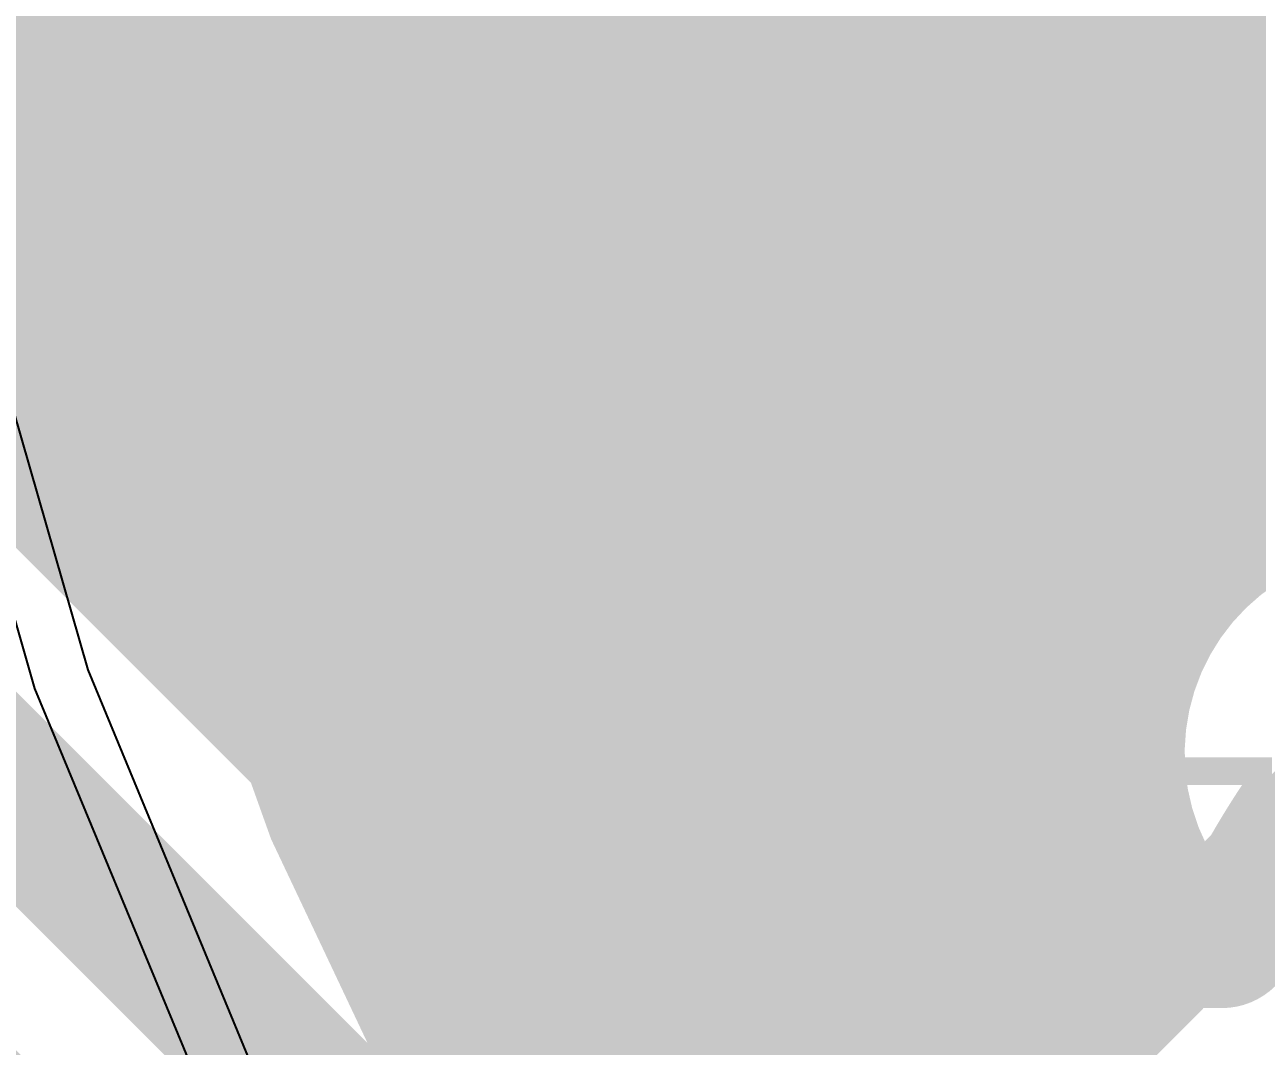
# Model space of a CAD drawing. Header units: inches. Extents: x 0 to 215, y 0 to 215.
# Drawn here: x 0.1502 to 0.2459, y 0.4753 to 0.5546 of the extents above; entities that cross this region are included whole.
import ezdxf

# ---------------------------------------------------------------- set-up
doc = ezdxf.new("R2010")
doc.units = ezdxf.units.IN
doc.header["$MEASUREMENT"] = 0
for name, color, linetype in [('BottomLayer', 5, 'Continuous'), ('BottomOverlay', 54, 'Continuous'), ('BottomSolder', 6, 'Continuous'), ('Mechanical15', 56, 'Continuous'), ('TopLayer', 1, 'Continuous'), ('TopOverlay', 2, 'Continuous'), ('TopPaste', 8, 'Continuous'), ('TopSolder', 216, 'Continuous')]:
    doc.layers.add(name, color=color, linetype=linetype)
doc.styles.add('Arial', font='', dxfattribs={"height": 0.2})
doc.styles.get('Arial').set_extended_font_data('Arial')

# ---------------------------------------------------------------- blocks, each defined once
blk = doc.blocks.new('BF82192__10')
at = {"layer": 'BottomOverlay'}
blk.add_lwpolyline([(0.295654, -0.086362, 0.01, 0.01, -1), (-0.294898, -0.086362, 0.01, 0.01, 0)], format="xyseb", dxfattribs=at)
blk.add_lwpolyline([(0.295654, -0.086362, 0.01, 0.01, -1), (-0.294898, -0.086362, 0.01, 0.01, 0)], format="xyseb", dxfattribs=at)
blk = doc.blocks.new('T___P_____15')
at = {"layer": 'TopLayer'}
h = blk.add_hatch(color=1, dxfattribs=at)
edge = h.paths.add_edge_path()
edge.add_arc((0, 0), 0.019685, 0, 360)
at = {"layer": 'TopPaste'}
h = blk.add_hatch(color=8, dxfattribs=at)
edge = h.paths.add_edge_path()
edge.add_arc((0, 0), 0.019685, 0, 360)
at = {"layer": 'TopSolder'}
h = blk.add_hatch(color=216, dxfattribs=at)
edge = h.paths.add_edge_path()
edge.add_arc((0, 0), 0.023685, 0, 360)
blk = doc.blocks.new('R0201_37')
at = {"layer": 'TopLayer'}
for points in [[(-0.01673, 0.007874), (-0.004919, 0.007874), (-0.004919, -0.007874), (-0.01673, -0.007874)], [(0.004916, 0.007874), (0.016727, 0.007874), (0.016727, -0.007874), (0.004916, -0.007874)]]:
    blk.add_hatch(color=1, dxfattribs=at).paths.add_polyline_path(points)
at = {"layer": 'TopPaste'}
for points in [[(-0.01673, 0.007874), (-0.004919, 0.007874), (-0.004919, -0.007874), (-0.01673, -0.007874)], [(0.004916, 0.007874), (0.016727, 0.007874), (0.016727, -0.007874), (0.004916, -0.007874)]]:
    blk.add_hatch(color=8, dxfattribs=at).paths.add_polyline_path(points)
at = {"layer": 'TopSolder'}
for points in [[(-0.02073, 0.011874), (-0.000919, 0.011874), (-0.000919, -0.011874), (-0.02073, -0.011874)], [(0.000916, 0.011874), (0.020727, 0.011874), (0.020727, -0.011874), (0.000916, -0.011874)]]:
    blk.add_hatch(color=216, dxfattribs=at).paths.add_polyline_path(points)
at = {"layer": 'TopOverlay'}
for points in [[(-0.023622, 0.014961, 0.003937, 0.003937, 0), (-0.003937, 0.014961, 0.003937, 0.003937, 0)], [(-0.023622, 0.014961, 0.003937, 0.003937, 0), (-0.023622, -0.014961, 0.003937, 0.003937, 0)], [(0.003937, 0.014961, 0.003937, 0.003937, 0), (0.023622, 0.014961, 0.003937, 0.003937, 0)], [(0.023622, 0.014961, 0.003937, 0.003937, 0), (0.023622, -0.014961, 0.003937, 0.003937, 0)], [(-0.023622, -0.014961, 0.003937, 0.003937, 0), (-0.003937, -0.014961, 0.003937, 0.003937, 0)], [(0.003937, -0.014961, 0.003937, 0.003937, 0), (0.023622, -0.014961, 0.003937, 0.003937, 0)]]:
    blk.add_lwpolyline(points, format="xyseb", dxfattribs=at)
for points in [[(-0.024606, 0.014961, 0.001969, 0.001969, 1), (-0.022638, 0.014961, 0.001969, 0.001969, 1)], [(-0.024606, 0.014961, 0.001969, 0.001969, 1), (-0.022638, 0.014961, 0.001969, 0.001969, 1)], [(-0.004921, 0.014961, 0.001969, 0.001969, 1), (-0.002953, 0.014961, 0.001969, 0.001969, 1)], [(0.002953, 0.014961, 0.001969, 0.001969, 1), (0.004921, 0.014961, 0.001969, 0.001969, 1)], [(0.022638, 0.014961, 0.001969, 0.001969, 1), (0.024606, 0.014961, 0.001969, 0.001969, 1)], [(0.022638, 0.014961, 0.001969, 0.001969, 1), (0.024606, 0.014961, 0.001969, 0.001969, 1)], [(-0.024606, -0.014961, 0.001969, 0.001969, 1), (-0.022638, -0.014961, 0.001969, 0.001969, 1)], [(-0.024606, -0.014961, 0.001969, 0.001969, 1), (-0.022638, -0.014961, 0.001969, 0.001969, 1)], [(-0.004921, -0.014961, 0.001969, 0.001969, 1), (-0.002953, -0.014961, 0.001969, 0.001969, 1)], [(0.002953, -0.014961, 0.001969, 0.001969, 1), (0.004921, -0.014961, 0.001969, 0.001969, 1)], [(0.022638, -0.014961, 0.001969, 0.001969, 1), (0.024606, -0.014961, 0.001969, 0.001969, 1)], [(0.022638, -0.014961, 0.001969, 0.001969, 1), (0.024606, -0.014961, 0.001969, 0.001969, 1)]]:
    blk.add_lwpolyline(points, format="xyseb", close=True, dxfattribs=at)
blk = doc.blocks.new('R0201_39')
at = {"layer": 'TopLayer'}
for points in [[(-0.01673, 0.007874), (-0.004919, 0.007874), (-0.004919, -0.007874), (-0.01673, -0.007874)], [(0.004916, 0.007874), (0.016727, 0.007874), (0.016727, -0.007874), (0.004916, -0.007874)]]:
    blk.add_hatch(color=1, dxfattribs=at).paths.add_polyline_path(points)
at = {"layer": 'TopPaste'}
for points in [[(-0.01673, 0.007874), (-0.004919, 0.007874), (-0.004919, -0.007874), (-0.01673, -0.007874)], [(0.004916, 0.007874), (0.016727, 0.007874), (0.016727, -0.007874), (0.004916, -0.007874)]]:
    blk.add_hatch(color=8, dxfattribs=at).paths.add_polyline_path(points)
at = {"layer": 'TopSolder'}
for points in [[(-0.02073, 0.011874), (-0.000919, 0.011874), (-0.000919, -0.011874), (-0.02073, -0.011874)], [(0.000916, 0.011874), (0.020727, 0.011874), (0.020727, -0.011874), (0.000916, -0.011874)]]:
    blk.add_hatch(color=216, dxfattribs=at).paths.add_polyline_path(points)
at = {"layer": 'TopOverlay'}
for points in [[(-0.023622, 0.014961, 0.003937, 0.003937, 0), (-0.003937, 0.014961, 0.003937, 0.003937, 0)], [(-0.023622, -0.014961, 0.003937, 0.003937, 0), (-0.023622, 0.014961, 0.003937, 0.003937, 0)], [(0.003937, 0.014961, 0.003937, 0.003937, 0), (0.023622, 0.014961, 0.003937, 0.003937, 0)], [(0.023622, -0.014961, 0.003937, 0.003937, 0), (0.023622, 0.014961, 0.003937, 0.003937, 0)], [(-0.023622, -0.014961, 0.003937, 0.003937, 0), (-0.003937, -0.014961, 0.003937, 0.003937, 0)], [(0.003937, -0.014961, 0.003937, 0.003937, 0), (0.023622, -0.014961, 0.003937, 0.003937, 0)]]:
    blk.add_lwpolyline(points, format="xyseb", dxfattribs=at)
for points in [[(-0.024606, 0.014961, 0.001969, 0.001969, 1), (-0.022638, 0.014961, 0.001969, 0.001969, 1)], [(-0.024606, 0.014961, 0.001969, 0.001969, 1), (-0.022638, 0.014961, 0.001969, 0.001969, 1)], [(-0.004921, 0.014961, 0.001969, 0.001969, 1), (-0.002953, 0.014961, 0.001969, 0.001969, 1)], [(0.002953, 0.014961, 0.001969, 0.001969, 1), (0.004921, 0.014961, 0.001969, 0.001969, 1)], [(0.022638, 0.014961, 0.001969, 0.001969, 1), (0.024606, 0.014961, 0.001969, 0.001969, 1)], [(0.022638, 0.014961, 0.001969, 0.001969, 1), (0.024606, 0.014961, 0.001969, 0.001969, 1)], [(-0.024606, -0.014961, 0.001969, 0.001969, 1), (-0.022638, -0.014961, 0.001969, 0.001969, 1)], [(-0.024606, -0.014961, 0.001969, 0.001969, 1), (-0.022638, -0.014961, 0.001969, 0.001969, 1)], [(-0.004921, -0.014961, 0.001969, 0.001969, 1), (-0.002953, -0.014961, 0.001969, 0.001969, 1)], [(0.002953, -0.014961, 0.001969, 0.001969, 1), (0.004921, -0.014961, 0.001969, 0.001969, 1)], [(0.022638, -0.014961, 0.001969, 0.001969, 1), (0.024606, -0.014961, 0.001969, 0.001969, 1)], [(0.022638, -0.014961, 0.001969, 0.001969, 1), (0.024606, -0.014961, 0.001969, 0.001969, 1)]]:
    blk.add_lwpolyline(points, format="xyseb", close=True, dxfattribs=at)
blk = doc.blocks.new('SOT_523_3_L1_6_W0_8_P1_00_LS1_6_BR_46')
at = {"layer": 'TopLayer'}
for points in [[(0.014382, 0.013427), (0.014382, 0.029175), (0.034461, 0.029175), (0.034461, 0.013427)], [(-0.0368, -0.006258), (-0.0368, 0.00949), (-0.016721, 0.00949), (-0.016721, -0.006258)], [(0.014382, -0.025943), (0.014382, -0.010195), (0.034461, -0.010195), (0.034461, -0.025943)]]:
    blk.add_hatch(color=1, dxfattribs=at).paths.add_polyline_path(points)
at = {"layer": 'TopPaste'}
for points in [[(0.014382, 0.013427), (0.014382, 0.029175), (0.034461, 0.029175), (0.034461, 0.013427)], [(-0.0368, -0.006258), (-0.0368, 0.00949), (-0.016721, 0.00949), (-0.016721, -0.006258)], [(0.014382, -0.025943), (0.014382, -0.010195), (0.034461, -0.010195), (0.034461, -0.025943)]]:
    blk.add_hatch(color=8, dxfattribs=at).paths.add_polyline_path(points)
at = {"layer": 'TopSolder'}
for points in [[(0.012382, 0.011427), (0.012382, 0.031175), (0.036461, 0.031175), (0.036461, 0.011427)], [(-0.0388, -0.008258), (-0.0388, 0.01149), (-0.014721, 0.01149), (-0.014721, -0.008258)], [(0.012382, -0.027943), (0.012382, -0.008195), (0.036461, -0.008195), (0.036461, -0.027943)]]:
    blk.add_hatch(color=216, dxfattribs=at).paths.add_polyline_path(points)
at = {"layer": 'Mechanical15'}
for points in [[(0.0368, -0.019249, 0.00748, 0.00748, 1), (0.02936, -0.019249, 0.00748, 0.00748, 1)], [(0.02749, -0.019249, 0.00374, 0.00374, 1), (0.03123, -0.019249, 0.00374, 0.00374, 1)], [(0.03493, -0.019249, 0.00374, 0.00374, 1), (0.03867, -0.019249, 0.00374, 0.00374, 1)]]:
    blk.add_lwpolyline(points, format="xyseb", close=True, dxfattribs=at)
at = {"layer": 'TopOverlay'}
for points in [[(-0.018887, 0.01733, 0.00748, 0.00748, 0), (-0.018887, 0.037049, 0.00748, 0.00748, 0)], [(0.016547, 0.037049, 0.00748, 0.00748, 0), (-0.018887, 0.037049, 0.00748, 0.00748, 0)], [(0.016547, 0.037015, 0.00748, 0.00748, 0), (0.016547, 0.037049, 0.00748, 0.00748, 0)], [(0.016547, -0.002355, 0.00748, 0.00748, 0), (0.016547, 0.005587, 0.00748, 0.00748, 0)], [(-0.018887, -0.033817, 0.00748, 0.00748, 0), (-0.018887, -0.014098, 0.00748, 0.00748, 0)], [(0.016547, -0.033817, 0.00748, 0.00748, 0), (-0.018887, -0.033817, 0.00748, 0.00748, 0)], [(0.016547, -0.033817, 0.00748, 0.00748, 0), (0.016547, -0.033783, 0.00748, 0.00748, 0)]]:
    blk.add_lwpolyline(points, format="xyseb", dxfattribs=at)
for points in [[(-0.020757, 0.037049, 0.00374, 0.00374, 1), (-0.017017, 0.037049, 0.00374, 0.00374, 1)], [(-0.020757, 0.037049, 0.00374, 0.00374, 1), (-0.017017, 0.037049, 0.00374, 0.00374, 1)], [(0.014677, 0.037049, 0.00374, 0.00374, 1), (0.018417, 0.037049, 0.00374, 0.00374, 1)], [(0.014677, 0.037049, 0.00374, 0.00374, 1), (0.018417, 0.037049, 0.00374, 0.00374, 1)], [(0.014677, 0.037015, 0.00374, 0.00374, 1), (0.018417, 0.037015, 0.00374, 0.00374, 1)], [(-0.020757, 0.01733, 0.00374, 0.00374, 1), (-0.017017, 0.01733, 0.00374, 0.00374, 1)], [(0.014677, 0.005587, 0.00374, 0.00374, 1), (0.018417, 0.005587, 0.00374, 0.00374, 1)], [(0.014677, -0.002355, 0.00374, 0.00374, 1), (0.018417, -0.002355, 0.00374, 0.00374, 1)], [(-0.020757, -0.014098, 0.00374, 0.00374, 1), (-0.017017, -0.014098, 0.00374, 0.00374, 1)], [(-0.020757, -0.033817, 0.00374, 0.00374, 1), (-0.017017, -0.033817, 0.00374, 0.00374, 1)], [(-0.020757, -0.033817, 0.00374, 0.00374, 1), (-0.017017, -0.033817, 0.00374, 0.00374, 1)], [(0.014677, -0.033783, 0.00374, 0.00374, 1), (0.018417, -0.033783, 0.00374, 0.00374, 1)], [(0.014677, -0.033817, 0.00374, 0.00374, 1), (0.018417, -0.033817, 0.00374, 0.00374, 1)], [(0.014677, -0.033817, 0.00374, 0.00374, 1), (0.018417, -0.033817, 0.00374, 0.00374, 1)], [(0.03139, -0.038149, 0.00748, 0.00748, 1), (0.02611, -0.038149, 0.00748, 0.00748, 1)], [(0.02424, -0.038149, 0.00374, 0.00374, 1), (0.02798, -0.038149, 0.00374, 0.00374, 1)], [(0.02952, -0.038149, 0.00374, 0.00374, 1), (0.03326, -0.038149, 0.00374, 0.00374, 1)]]:
    blk.add_lwpolyline(points, format="xyseb", close=True, dxfattribs=at)
blk = doc.blocks.new('____73')
at = {"layer": 'BottomLayer'}
for p, q in [((-0.297991, -0.183012), (-0.307792, -0.148992)), ((-0.284442, -0.215721), (-0.297991, -0.183012))]:
    blk.add_line(p, q, dxfattribs=at)
at = {"layer": 'BottomSolder'}
for p, q in [((-0.303547, -0.148023), (-0.293882, -0.181574)), ((-0.303547, -0.148023), (-0.293882, -0.181574)), ((-0.293882, -0.181574), (-0.28052, -0.213831)), ((-0.293882, -0.181574), (-0.28052, -0.213831))]:
    blk.add_line(p, q, dxfattribs=at)

msp = doc.modelspace()

# ---------------------------------------------------------------- linework, layer by layer
at = {"layer": 'BottomLayer'}
for points in [[(0.157791, 0.574496, 0.005, 0.005, 0), (0.163295, 0.542097, 0.005, 0.005, 0)], [(0.161245, 0.554167, 0.005, 0.005, 0), (0.558987, 0.554167, 0.005, 0.005, 0)], [(0.161927, 0.550151, 0.005, 0.005, 0), (0.563002, 0.550151, 0.005, 0.005, 0)], [(0.162609, 0.546135, 0.005, 0.005, 0), (0.286398, 0.546135, 0.005, 0.005, 0)], [(0.163292, 0.542119, 0.005, 0.005, 0), (0.286398, 0.542119, 0.005, 0.005, 0)], [(0.163295, 0.542097, 0.005, 0.005, 0), (0.172393, 0.510518, 0.005, 0.005, 0)], [(0.164446, 0.538104, 0.005, 0.005, 0), (0.286398, 0.538104, 0.005, 0.005, 0)], [(0.165603, 0.534088, 0.005, 0.005, 0), (0.286398, 0.534088, 0.005, 0.005, 0)], [(0.16676, 0.530072, 0.005, 0.005, 0), (0.286398, 0.530072, 0.005, 0.005, 0)], [(0.167917, 0.526057, 0.005, 0.005, 0), (0.286398, 0.526057, 0.005, 0.005, 0)], [(0.169073, 0.522041, 0.005, 0.005, 0), (0.286398, 0.522041, 0.005, 0.005, 0)], [(0.17023, 0.518025, 0.005, 0.005, 0), (0.286398, 0.518025, 0.005, 0.005, 0)], [(0.239721, 0.489756, 0.005, 0.005, -1.204942), (0.27416, 0.499786, 0.005, 0.005, 0)], [(0.171387, 0.51401, 0.005, 0.005, 0), (0.247243, 0.51401, 0.005, 0.005, 0)], [(0.172393, 0.510518, 0.005, 0.005, 0), (0.18497, 0.480156, 0.005, 0.005, 0)], [(0.17261, 0.509994, 0.005, 0.005, 0), (0.242247, 0.509994, 0.005, 0.005, 0)], [(0.174274, 0.505978, 0.005, 0.005, 0), (0.239589, 0.505978, 0.005, 0.005, 0)], [(0.175937, 0.501962, 0.005, 0.005, 0), (0.238187, 0.501962, 0.005, 0.005, 0)], [(0.1776, 0.497947, 0.005, 0.005, 0), (0.237752, 0.497947, 0.005, 0.005, 0)], [(0.179264, 0.493931, 0.005, 0.005, 0), (0.238211, 0.493931, 0.005, 0.005, 0)], [(0.180927, 0.489915, 0.005, 0.005, 0), (0.239641, 0.489915, 0.005, 0.005, 0)], [(0.239721, 0.479743, 0.005, 0.005, 0), (0.239721, 0.489756, 0.005, 0.005, 0)], [(0.18259, 0.4859, 0.005, 0.005, 0), (0.239721, 0.4859, 0.005, 0.005, 0)], [(0.184254, 0.481884, 0.005, 0.005, 0), (0.239721, 0.481884, 0.005, 0.005, 0)], [(0.18497, 0.480156, 0.005, 0.005, 0), (0.200866, 0.451394, 0.005, 0.005, 0)], [(0.226521, 0.466543, 0.005, 0.005, 0), (0.239721, 0.479743, 0.005, 0.005, 0)], [(0.186234, 0.477868, 0.005, 0.005, 0), (0.237846, 0.477868, 0.005, 0.005, 0)], [(0.188453, 0.473853, 0.005, 0.005, 0), (0.23383, 0.473853, 0.005, 0.005, 0)]]:
    msp.add_lwpolyline(points, format="xyseb", dxfattribs=at)
for points in [[(0.159995, 0.554167, 0.0025, 0.0025, 1), (0.162495, 0.554167, 0.0025, 0.0025, 1)], [(0.160677, 0.550151, 0.0025, 0.0025, 1), (0.163177, 0.550151, 0.0025, 0.0025, 1)], [(0.161359, 0.546135, 0.0025, 0.0025, 1), (0.163859, 0.546135, 0.0025, 0.0025, 1)], [(0.162042, 0.542119, 0.0025, 0.0025, 1), (0.164542, 0.542119, 0.0025, 0.0025, 1)], [(0.162045, 0.542097, 0.0025, 0.0025, 1), (0.164545, 0.542097, 0.0025, 0.0025, 1)], [(0.162045, 0.542097, 0.0025, 0.0025, 1), (0.164545, 0.542097, 0.0025, 0.0025, 1)], [(0.163196, 0.538104, 0.0025, 0.0025, 1), (0.165696, 0.538104, 0.0025, 0.0025, 1)], [(0.164353, 0.534088, 0.0025, 0.0025, 1), (0.166853, 0.534088, 0.0025, 0.0025, 1)], [(0.16551, 0.530072, 0.0025, 0.0025, 1), (0.16801, 0.530072, 0.0025, 0.0025, 1)], [(0.166667, 0.526057, 0.0025, 0.0025, 1), (0.169167, 0.526057, 0.0025, 0.0025, 1)], [(0.167823, 0.522041, 0.0025, 0.0025, 1), (0.170323, 0.522041, 0.0025, 0.0025, 1)], [(0.16898, 0.518025, 0.0025, 0.0025, 1), (0.17148, 0.518025, 0.0025, 0.0025, 1)], [(0.170137, 0.51401, 0.0025, 0.0025, 1), (0.172637, 0.51401, 0.0025, 0.0025, 1)], [(0.245993, 0.51401, 0.0025, 0.0025, 1), (0.248493, 0.51401, 0.0025, 0.0025, 1)], [(0.171143, 0.510518, 0.0025, 0.0025, 1), (0.173643, 0.510518, 0.0025, 0.0025, 1)], [(0.171143, 0.510518, 0.0025, 0.0025, 1), (0.173643, 0.510518, 0.0025, 0.0025, 1)], [(0.17136, 0.509994, 0.0025, 0.0025, 1), (0.17386, 0.509994, 0.0025, 0.0025, 1)], [(0.240997, 0.509994, 0.0025, 0.0025, 1), (0.243497, 0.509994, 0.0025, 0.0025, 1)], [(0.173024, 0.505978, 0.0025, 0.0025, 1), (0.175524, 0.505978, 0.0025, 0.0025, 1)], [(0.238339, 0.505978, 0.0025, 0.0025, 1), (0.240839, 0.505978, 0.0025, 0.0025, 1)], [(0.174687, 0.501962, 0.0025, 0.0025, 1), (0.177187, 0.501962, 0.0025, 0.0025, 1)], [(0.236937, 0.501962, 0.0025, 0.0025, 1), (0.239437, 0.501962, 0.0025, 0.0025, 1)], [(0.17635, 0.497947, 0.0025, 0.0025, 1), (0.17885, 0.497947, 0.0025, 0.0025, 1)], [(0.236502, 0.497947, 0.0025, 0.0025, 1), (0.239002, 0.497947, 0.0025, 0.0025, 1)], [(0.178014, 0.493931, 0.0025, 0.0025, 1), (0.180514, 0.493931, 0.0025, 0.0025, 1)], [(0.236961, 0.493931, 0.0025, 0.0025, 1), (0.239461, 0.493931, 0.0025, 0.0025, 1)], [(0.179677, 0.489915, 0.0025, 0.0025, 1), (0.182177, 0.489915, 0.0025, 0.0025, 1)], [(0.238391, 0.489915, 0.0025, 0.0025, 1), (0.240891, 0.489915, 0.0025, 0.0025, 1)], [(0.238471, 0.489756, 0.0025, 0.0025, 1), (0.240971, 0.489756, 0.0025, 0.0025, 1)], [(0.238471, 0.489756, 0.0025, 0.0025, 1), (0.240971, 0.489756, 0.0025, 0.0025, 1)], [(0.18134, 0.4859, 0.0025, 0.0025, 1), (0.18384, 0.4859, 0.0025, 0.0025, 1)], [(0.238471, 0.4859, 0.0025, 0.0025, 1), (0.240971, 0.4859, 0.0025, 0.0025, 1)], [(0.183004, 0.481884, 0.0025, 0.0025, 1), (0.185504, 0.481884, 0.0025, 0.0025, 1)], [(0.238471, 0.481884, 0.0025, 0.0025, 1), (0.240971, 0.481884, 0.0025, 0.0025, 1)], [(0.18372, 0.480156, 0.0025, 0.0025, 1), (0.18622, 0.480156, 0.0025, 0.0025, 1)], [(0.18372, 0.480156, 0.0025, 0.0025, 1), (0.18622, 0.480156, 0.0025, 0.0025, 1)], [(0.238471, 0.479743, 0.0025, 0.0025, 1), (0.240971, 0.479743, 0.0025, 0.0025, 1)], [(0.238471, 0.479743, 0.0025, 0.0025, 1), (0.240971, 0.479743, 0.0025, 0.0025, 1)], [(0.184984, 0.477868, 0.0025, 0.0025, 1), (0.187484, 0.477868, 0.0025, 0.0025, 1)], [(0.236596, 0.477868, 0.0025, 0.0025, 1), (0.239096, 0.477868, 0.0025, 0.0025, 1)], [(0.187203, 0.473853, 0.0025, 0.0025, 1), (0.189703, 0.473853, 0.0025, 0.0025, 1)], [(0.23258, 0.473853, 0.0025, 0.0025, 1), (0.23508, 0.473853, 0.0025, 0.0025, 1)]]:
    msp.add_lwpolyline(points, format="xyseb", close=True, dxfattribs=at)
at = {"layer": 'TopLayer'}
for points in [[(0.158319, 0.551524, 0.005, 0.005, 0), (0.158319, 0.584476, 0.005, 0.005, 0)], [(0.226311, 0.551524, 0.005, 0.005, 0), (0.226311, 0.584476, 0.005, 0.005, 0)], [(0.186941, 0.551524, 0.005, 0.005, 0), (0.186941, 0.579035, 0.005, 0.005, 0)], [(0.197689, 0.551524, 0.005, 0.005, 0), (0.197689, 0.578479, 0.005, 0.005, 0)], [(0.212, 0.554024, 0.01, 0.01, 0), (0.212, 0.568, 0.01, 0.01, 0)], [(0.17263, 0.546724, 0.005906, 0.005906, 0), (0.17263, 0.568, 0.005906, 0.005906, 0)], [(0.237689, 0.545519, 0.005, 0.005, 0), (0.237689, 0.567164, 0.005, 0.005, 0)], [(0.205, 0.536, 0.011811, 0.011811, 0), (0.205, 0.561, 0.011811, 0.011811, 0)], [(0.14728, 0.554167, 0.005, 0.005, 0), (0.158319, 0.554167, 0.005, 0.005, 0)], [(0.186941, 0.554167, 0.005, 0.005, 0), (0.197689, 0.554167, 0.005, 0.005, 0)], [(0.226311, 0.554167, 0.005, 0.005, 0), (0.237689, 0.554167, 0.005, 0.005, 0)], [(0.159303, 0.546724, 0.005, 0.005, 0), (0.159303, 0.551524, 0.005, 0.005, 0)], [(0.197689, 0.551524, 0.005, 0.005, 0), (0.226311, 0.551524, 0.005, 0.005, 0)], [(0.14728, 0.550151, 0.005, 0.005, 0), (0.159303, 0.550151, 0.005, 0.005, 0)], [(0.18789, 0.550311, 0.005, 0.005, 0), (0.192658, 0.550311, 0.005, 0.005, 0)], [(0.192658, 0.550311, 0.005, 0.005, 0), (0.195696, 0.550311, 0.005, 0.005, 0)], [(0.192658, 0.550311, 0.005, 0.005, 0), (0.195696, 0.550311, 0.005, 0.005, 0)], [(0.195696, 0.550311, 0.005, 0.005, 0), (0.217342, 0.550311, 0.005, 0.005, 0)], [(0.205, 0.536, 0.01, 0.01, 0), (0.205, 0.547811, 0.01, 0.01, 0)], [(0.217342, 0.526327, 0.005, 0.005, 0), (0.217342, 0.550311, 0.005, 0.005, 0)], [(0.217342, 0.550151, 0.005, 0.005, 0), (0.237689, 0.550151, 0.005, 0.005, 0)], [(0.17263, 0.546724, 0.005906, 0.005906, 0), (0.183354, 0.536, 0.005906, 0.005906, 0)], [(0.14728, 0.546135, 0.005, 0.005, 0), (0.159316, 0.546135, 0.005, 0.005, 0)], [(0.163207, 0.537301, 0.005, 0.005, -0.198912), (0.159303, 0.546724, 0.005, 0.005, 0)], [(0.163207, 0.537301, 0.005, 0.005, -0.198912), (0.159303, 0.546724, 0.005, 0.005, 0)], [(0.217342, 0.546135, 0.005, 0.005, 0), (0.237689, 0.546135, 0.005, 0.005, 0)], [(0.237689, 0.54248, 0.005, 0.005, 0), (0.237689, 0.545519, 0.005, 0.005, 0)], [(0.237689, 0.54248, 0.005, 0.005, 0), (0.237689, 0.545519, 0.005, 0.005, 0)], [(0.14728, 0.542119, 0.005, 0.005, 0), (0.160124, 0.542119, 0.005, 0.005, 0)], [(0.217342, 0.542119, 0.005, 0.005, 0), (0.237689, 0.542119, 0.005, 0.005, 0)], [(0.237689, 0.537712, 0.005, 0.005, 0), (0.237689, 0.54248, 0.005, 0.005, 0)], [(0.205, 0.536, 0.01, 0.01, 0), (0.214842, 0.536, 0.01, 0.01, 0)], [(0.14728, 0.538104, 0.005, 0.005, 0), (0.162467, 0.538104, 0.005, 0.005, 0)], [(0.163207, 0.537301, 0.005, 0.005, 0), (0.170027, 0.53048, 0.005, 0.005, 0)], [(0.217342, 0.538104, 0.005, 0.005, 0), (0.237689, 0.538104, 0.005, 0.005, 0)], [(0.226304, 0.526327, 0.005, 0.005, 0), (0.237689, 0.537712, 0.005, 0.005, 0)], [(0.183354, 0.529646, 0.005906, 0.005906, 0), (0.183354, 0.536, 0.005906, 0.005906, 0)], [(0.243136, 0.484136, 0.011811, 0.011811, 0), (0.29, 0.531, 0.011811, 0.011811, 0)], [(0.14728, 0.534088, 0.005, 0.005, 0), (0.166419, 0.534088, 0.005, 0.005, 0)], [(0.217342, 0.534088, 0.005, 0.005, 0), (0.234065, 0.534088, 0.005, 0.005, 0)], [(0.231824, 0.513, 0.005906, 0.005906, 0), (0.252, 0.533176, 0.005906, 0.005906, 0)], [(0.14728, 0.530072, 0.005, 0.005, 0), (0.170027, 0.530072, 0.005, 0.005, 0)], [(0.171012, 0.52462, 0.005, 0.005, -0.096984), (0.170027, 0.529646, 0.005, 0.005, 0)], [(0.171012, 0.52462, 0.005, 0.005, -0.096984), (0.170027, 0.529646, 0.005, 0.005, 0)], [(0.183354, 0.529646, 0.005906, 0.005906, 0), (0.2, 0.513, 0.005906, 0.005906, 0)], [(0.217342, 0.530072, 0.005, 0.005, 0), (0.23005, 0.530072, 0.005, 0.005, 0)], [(0.14728, 0.526057, 0.005, 0.005, 0), (0.17052, 0.526057, 0.005, 0.005, 0)], [(0.217342, 0.526327, 0.005, 0.005, 0), (0.226304, 0.526327, 0.005, 0.005, 0)], [(0.172663, 0.521689, 0.005, 0.005, -0.063364), (0.171012, 0.52462, 0.005, 0.005, 0)], [(0.172663, 0.521689, 0.005, 0.005, -0.063364), (0.171012, 0.52462, 0.005, 0.005, 0)], [(0.14728, 0.522041, 0.005, 0.005, 0), (0.171012, 0.522041, 0.005, 0.005, 0)], [(0.173931, 0.520223, 0.005, 0.005, 0), (0.190577, 0.503577, 0.005, 0.005, 0)], [(0.14728, 0.519743, 0.005, 0.005, 0), (0.188447, 0.478575, 0.005, 0.005, 0)], [(0.148997, 0.518025, 0.005, 0.005, 0), (0.176128, 0.518025, 0.005, 0.005, 0)], [(0.131, 0.513, 0.011811, 0.011811, 0), (0.188, 0.456, 0.011811, 0.011811, 0)], [(0.153013, 0.51401, 0.005, 0.005, 0), (0.180144, 0.51401, 0.005, 0.005, 0)], [(0.2, 0.513, 0.005906, 0.005906, 0), (0.231824, 0.513, 0.005906, 0.005906, 0)], [(0.157029, 0.509994, 0.005, 0.005, 0), (0.184159, 0.509994, 0.005, 0.005, 0)], [(0.161044, 0.505978, 0.005, 0.005, 0), (0.188175, 0.505978, 0.005, 0.005, 0)], [(0.194177, 0.501013, 0.005, 0.005, -0.0835), (0.190577, 0.503577, 0.005, 0.005, 0)], [(0.194177, 0.501013, 0.005, 0.005, -0.0835), (0.190577, 0.503577, 0.005, 0.005, 0)], [(0.16506, 0.501962, 0.005, 0.005, 0), (0.192532, 0.501962, 0.005, 0.005, 0)], [(0.119521, 0.501457, 0.005, 0.005, 0), (0.16229, 0.458687, 0.005, 0.005, 0)], [(0.188447, 0.478575, 0.005, 0.005, -0.233735), (0.194177, 0.501012, 0.005, 0.005, 0)], [(0.169076, 0.497947, 0.005, 0.005, 0), (0.191913, 0.497947, 0.005, 0.005, 0)], [(0.173092, 0.493931, 0.005, 0.005, 0), (0.189839, 0.493931, 0.005, 0.005, 0)], [(0.177107, 0.489915, 0.005, 0.005, 0), (0.188556, 0.489915, 0.005, 0.005, 0)], [(0.214, 0.484, 0.011811, 0.011811, 0), (0.214136, 0.484136, 0.011811, 0.011811, 0)], [(0.214136, 0.484136, 0.011811, 0.011811, 0), (0.243136, 0.484136, 0.011811, 0.011811, 0)], [(0.181123, 0.4859, 0.005, 0.005, 0), (0.187947, 0.4859, 0.005, 0.005, 0)]]:
    msp.add_lwpolyline(points, format="xyseb", dxfattribs=at)
for points in [[(0.2095, 0.554024, 0.005, 0.005, 1), (0.2145, 0.554024, 0.005, 0.005, 1)], [(0.157069, 0.554167, 0.0025, 0.0025, 1), (0.159569, 0.554167, 0.0025, 0.0025, 1)], [(0.185691, 0.554167, 0.0025, 0.0025, 1), (0.188191, 0.554167, 0.0025, 0.0025, 1)], [(0.196439, 0.554167, 0.0025, 0.0025, 1), (0.198939, 0.554167, 0.0025, 0.0025, 1)], [(0.225061, 0.554167, 0.0025, 0.0025, 1), (0.227561, 0.554167, 0.0025, 0.0025, 1)], [(0.236439, 0.554167, 0.0025, 0.0025, 1), (0.238939, 0.554167, 0.0025, 0.0025, 1)], [(0.157069, 0.551524, 0.0025, 0.0025, 1), (0.159569, 0.551524, 0.0025, 0.0025, 1)], [(0.158053, 0.551524, 0.0025, 0.0025, 1), (0.160553, 0.551524, 0.0025, 0.0025, 1)], [(0.185691, 0.551524, 0.0025, 0.0025, 1), (0.188191, 0.551524, 0.0025, 0.0025, 1)], [(0.196439, 0.551524, 0.0025, 0.0025, 1), (0.198939, 0.551524, 0.0025, 0.0025, 1)], [(0.196439, 0.551524, 0.0025, 0.0025, 1), (0.198939, 0.551524, 0.0025, 0.0025, 1)], [(0.225061, 0.551524, 0.0025, 0.0025, 1), (0.227561, 0.551524, 0.0025, 0.0025, 1)], [(0.225061, 0.551524, 0.0025, 0.0025, 1), (0.227561, 0.551524, 0.0025, 0.0025, 1)], [(0.158053, 0.550151, 0.0025, 0.0025, 1), (0.160553, 0.550151, 0.0025, 0.0025, 1)], [(0.18664, 0.550311, 0.0025, 0.0025, 1), (0.18914, 0.550311, 0.0025, 0.0025, 1)], [(0.191408, 0.550311, 0.0025, 0.0025, 1), (0.193908, 0.550311, 0.0025, 0.0025, 1)], [(0.191408, 0.550311, 0.0025, 0.0025, 1), (0.193908, 0.550311, 0.0025, 0.0025, 1)], [(0.191408, 0.550311, 0.0025, 0.0025, 1), (0.193908, 0.550311, 0.0025, 0.0025, 1)], [(0.194446, 0.550311, 0.0025, 0.0025, 1), (0.196946, 0.550311, 0.0025, 0.0025, 1)], [(0.194446, 0.550311, 0.0025, 0.0025, 1), (0.196946, 0.550311, 0.0025, 0.0025, 1)], [(0.194446, 0.550311, 0.0025, 0.0025, 1), (0.196946, 0.550311, 0.0025, 0.0025, 1)], [(0.2025, 0.547811, 0.005, 0.005, 1), (0.2075, 0.547811, 0.005, 0.005, 1)], [(0.216092, 0.550311, 0.0025, 0.0025, 1), (0.218592, 0.550311, 0.0025, 0.0025, 1)], [(0.216092, 0.550311, 0.0025, 0.0025, 1), (0.218592, 0.550311, 0.0025, 0.0025, 1)], [(0.216092, 0.550151, 0.0025, 0.0025, 1), (0.218592, 0.550151, 0.0025, 0.0025, 1)], [(0.236439, 0.550151, 0.0025, 0.0025, 1), (0.238939, 0.550151, 0.0025, 0.0025, 1)], [(0.171154, 0.546724, 0.002953, 0.002953, 1), (0.174106, 0.546724, 0.002953, 0.002953, 1)], [(0.171154, 0.546724, 0.002953, 0.002953, 1), (0.174106, 0.546724, 0.002953, 0.002953, 1)], [(0.158053, 0.546724, 0.0025, 0.0025, 1), (0.160553, 0.546724, 0.0025, 0.0025, 1)], [(0.158053, 0.546724, 0.0025, 0.0025, 1), (0.160553, 0.546724, 0.0025, 0.0025, 1)], [(0.158053, 0.546724, 0.0025, 0.0025, 1), (0.160553, 0.546724, 0.0025, 0.0025, 1)], [(0.158066, 0.546135, 0.0025, 0.0025, 1), (0.160566, 0.546135, 0.0025, 0.0025, 1)], [(0.216092, 0.546135, 0.0025, 0.0025, 1), (0.218592, 0.546135, 0.0025, 0.0025, 1)], [(0.236439, 0.546135, 0.0025, 0.0025, 1), (0.238939, 0.546135, 0.0025, 0.0025, 1)], [(0.236439, 0.545519, 0.0025, 0.0025, 1), (0.238939, 0.545519, 0.0025, 0.0025, 1)], [(0.236439, 0.545519, 0.0025, 0.0025, 1), (0.238939, 0.545519, 0.0025, 0.0025, 1)], [(0.236439, 0.545519, 0.0025, 0.0025, 1), (0.238939, 0.545519, 0.0025, 0.0025, 1)], [(0.158874, 0.542119, 0.0025, 0.0025, 1), (0.161374, 0.542119, 0.0025, 0.0025, 1)], [(0.216092, 0.542119, 0.0025, 0.0025, 1), (0.218592, 0.542119, 0.0025, 0.0025, 1)], [(0.236439, 0.54248, 0.0025, 0.0025, 1), (0.238939, 0.54248, 0.0025, 0.0025, 1)], [(0.236439, 0.54248, 0.0025, 0.0025, 1), (0.238939, 0.54248, 0.0025, 0.0025, 1)], [(0.236439, 0.54248, 0.0025, 0.0025, 1), (0.238939, 0.54248, 0.0025, 0.0025, 1)], [(0.236439, 0.542119, 0.0025, 0.0025, 1), (0.238939, 0.542119, 0.0025, 0.0025, 1)], [(0.202047, 0.536, 0.005906, 0.005906, 1), (0.207953, 0.536, 0.005906, 0.005906, 1)], [(0.2025, 0.536, 0.005, 0.005, 1), (0.2075, 0.536, 0.005, 0.005, 1)], [(0.2025, 0.536, 0.005, 0.005, 1), (0.2075, 0.536, 0.005, 0.005, 1)], [(0.212342, 0.536, 0.005, 0.005, 1), (0.217342, 0.536, 0.005, 0.005, 1)], [(0.161217, 0.538104, 0.0025, 0.0025, 1), (0.163717, 0.538104, 0.0025, 0.0025, 1)], [(0.161957, 0.537301, 0.0025, 0.0025, 1), (0.164457, 0.537301, 0.0025, 0.0025, 1)], [(0.161957, 0.537301, 0.0025, 0.0025, 1), (0.164457, 0.537301, 0.0025, 0.0025, 1)], [(0.161957, 0.537301, 0.0025, 0.0025, 1), (0.164457, 0.537301, 0.0025, 0.0025, 1)], [(0.216092, 0.538104, 0.0025, 0.0025, 1), (0.218592, 0.538104, 0.0025, 0.0025, 1)], [(0.236439, 0.538104, 0.0025, 0.0025, 1), (0.238939, 0.538104, 0.0025, 0.0025, 1)], [(0.236439, 0.537712, 0.0025, 0.0025, 1), (0.238939, 0.537712, 0.0025, 0.0025, 1)], [(0.236439, 0.537712, 0.0025, 0.0025, 1), (0.238939, 0.537712, 0.0025, 0.0025, 1)], [(0.181878, 0.536, 0.002953, 0.002953, 1), (0.18483, 0.536, 0.002953, 0.002953, 1)], [(0.181878, 0.536, 0.002953, 0.002953, 1), (0.18483, 0.536, 0.002953, 0.002953, 1)], [(0.165169, 0.534088, 0.0025, 0.0025, 1), (0.167669, 0.534088, 0.0025, 0.0025, 1)], [(0.216092, 0.534088, 0.0025, 0.0025, 1), (0.218592, 0.534088, 0.0025, 0.0025, 1)], [(0.232815, 0.534088, 0.0025, 0.0025, 1), (0.235315, 0.534088, 0.0025, 0.0025, 1)], [(0.168777, 0.53048, 0.0025, 0.0025, 1), (0.171277, 0.53048, 0.0025, 0.0025, 1)], [(0.168777, 0.530072, 0.0025, 0.0025, 1), (0.171277, 0.530072, 0.0025, 0.0025, 1)], [(0.168777, 0.529646, 0.0025, 0.0025, 1), (0.171277, 0.529646, 0.0025, 0.0025, 1)], [(0.168777, 0.529646, 0.0025, 0.0025, 1), (0.171277, 0.529646, 0.0025, 0.0025, 1)], [(0.181878, 0.529646, 0.002953, 0.002953, 1), (0.18483, 0.529646, 0.002953, 0.002953, 1)], [(0.181878, 0.529646, 0.002953, 0.002953, 1), (0.18483, 0.529646, 0.002953, 0.002953, 1)], [(0.216092, 0.530072, 0.0025, 0.0025, 1), (0.218592, 0.530072, 0.0025, 0.0025, 1)], [(0.2288, 0.530072, 0.0025, 0.0025, 1), (0.2313, 0.530072, 0.0025, 0.0025, 1)], [(0.16927, 0.526057, 0.0025, 0.0025, 1), (0.17177, 0.526057, 0.0025, 0.0025, 1)], [(0.216092, 0.526327, 0.0025, 0.0025, 1), (0.218592, 0.526327, 0.0025, 0.0025, 1)], [(0.216092, 0.526327, 0.0025, 0.0025, 1), (0.218592, 0.526327, 0.0025, 0.0025, 1)], [(0.225054, 0.526327, 0.0025, 0.0025, 1), (0.227554, 0.526327, 0.0025, 0.0025, 1)], [(0.225054, 0.526327, 0.0025, 0.0025, 1), (0.227554, 0.526327, 0.0025, 0.0025, 1)], [(0.169762, 0.52462, 0.0025, 0.0025, 1), (0.172262, 0.52462, 0.0025, 0.0025, 1)], [(0.169762, 0.52462, 0.0025, 0.0025, 1), (0.172262, 0.52462, 0.0025, 0.0025, 1)], [(0.169762, 0.52462, 0.0025, 0.0025, 1), (0.172262, 0.52462, 0.0025, 0.0025, 1)], [(0.169762, 0.52462, 0.0025, 0.0025, 1), (0.172262, 0.52462, 0.0025, 0.0025, 1)], [(0.169762, 0.522041, 0.0025, 0.0025, 1), (0.172262, 0.522041, 0.0025, 0.0025, 1)], [(0.171413, 0.521689, 0.0025, 0.0025, 1), (0.173913, 0.521689, 0.0025, 0.0025, 1)], [(0.171413, 0.521689, 0.0025, 0.0025, 1), (0.173913, 0.521689, 0.0025, 0.0025, 1)], [(0.172681, 0.520223, 0.0025, 0.0025, 1), (0.175181, 0.520223, 0.0025, 0.0025, 1)], [(0.147747, 0.518025, 0.0025, 0.0025, 1), (0.150247, 0.518025, 0.0025, 0.0025, 1)], [(0.174878, 0.518025, 0.0025, 0.0025, 1), (0.177378, 0.518025, 0.0025, 0.0025, 1)], [(0.151763, 0.51401, 0.0025, 0.0025, 1), (0.154263, 0.51401, 0.0025, 0.0025, 1)], [(0.178894, 0.51401, 0.0025, 0.0025, 1), (0.181394, 0.51401, 0.0025, 0.0025, 1)], [(0.198524, 0.513, 0.002953, 0.002953, 1), (0.201476, 0.513, 0.002953, 0.002953, 1)], [(0.198524, 0.513, 0.002953, 0.002953, 1), (0.201476, 0.513, 0.002953, 0.002953, 1)], [(0.230348, 0.513, 0.002953, 0.002953, 1), (0.2333, 0.513, 0.002953, 0.002953, 1)], [(0.230348, 0.513, 0.002953, 0.002953, 1), (0.2333, 0.513, 0.002953, 0.002953, 1)], [(0.155779, 0.509994, 0.0025, 0.0025, 1), (0.158279, 0.509994, 0.0025, 0.0025, 1)], [(0.182909, 0.509994, 0.0025, 0.0025, 1), (0.185409, 0.509994, 0.0025, 0.0025, 1)], [(0.159794, 0.505978, 0.0025, 0.0025, 1), (0.162294, 0.505978, 0.0025, 0.0025, 1)], [(0.186925, 0.505978, 0.0025, 0.0025, 1), (0.189425, 0.505978, 0.0025, 0.0025, 1)], [(0.189327, 0.503577, 0.0025, 0.0025, 1), (0.191827, 0.503577, 0.0025, 0.0025, 1)], [(0.189327, 0.503577, 0.0025, 0.0025, 1), (0.191827, 0.503577, 0.0025, 0.0025, 1)], [(0.189327, 0.503577, 0.0025, 0.0025, 1), (0.191827, 0.503577, 0.0025, 0.0025, 1)], [(0.16381, 0.501962, 0.0025, 0.0025, 1), (0.16631, 0.501962, 0.0025, 0.0025, 1)], [(0.191282, 0.501962, 0.0025, 0.0025, 1), (0.193782, 0.501962, 0.0025, 0.0025, 1)], [(0.192927, 0.501013, 0.0025, 0.0025, 1), (0.195427, 0.501013, 0.0025, 0.0025, 1)], [(0.192927, 0.501013, 0.0025, 0.0025, 1), (0.195427, 0.501013, 0.0025, 0.0025, 1)], [(0.192927, 0.501012, 0.0025, 0.0025, 1), (0.195427, 0.501012, 0.0025, 0.0025, 1)], [(0.167826, 0.497947, 0.0025, 0.0025, 1), (0.170326, 0.497947, 0.0025, 0.0025, 1)], [(0.190663, 0.497947, 0.0025, 0.0025, 1), (0.193163, 0.497947, 0.0025, 0.0025, 1)], [(0.171842, 0.493931, 0.0025, 0.0025, 1), (0.174342, 0.493931, 0.0025, 0.0025, 1)], [(0.188589, 0.493931, 0.0025, 0.0025, 1), (0.191089, 0.493931, 0.0025, 0.0025, 1)], [(0.175857, 0.489915, 0.0025, 0.0025, 1), (0.178357, 0.489915, 0.0025, 0.0025, 1)], [(0.187306, 0.489915, 0.0025, 0.0025, 1), (0.189806, 0.489915, 0.0025, 0.0025, 1)], [(0.211183, 0.484136, 0.005906, 0.005906, 1), (0.217089, 0.484136, 0.005906, 0.005906, 1)], [(0.211183, 0.484136, 0.005906, 0.005906, 1), (0.217089, 0.484136, 0.005906, 0.005906, 1)], [(0.240183, 0.484136, 0.005906, 0.005906, 1), (0.246089, 0.484136, 0.005906, 0.005906, 1)], [(0.240183, 0.484136, 0.005906, 0.005906, 1), (0.246089, 0.484136, 0.005906, 0.005906, 1)], [(0.211047, 0.484, 0.005906, 0.005906, 1), (0.216953, 0.484, 0.005906, 0.005906, 1)], [(0.179873, 0.4859, 0.0025, 0.0025, 1), (0.182373, 0.4859, 0.0025, 0.0025, 1)], [(0.186697, 0.4859, 0.0025, 0.0025, 1), (0.189197, 0.4859, 0.0025, 0.0025, 1)], [(0.187197, 0.478575, 0.0025, 0.0025, 1), (0.189697, 0.478575, 0.0025, 0.0025, 1)], [(0.187197, 0.478575, 0.0025, 0.0025, 1), (0.189697, 0.478575, 0.0025, 0.0025, 1)]]:
    msp.add_lwpolyline(points, format="xyseb", close=True, dxfattribs=at)

# ---------------------------------------------------------------- block references
for name, p in [('____73', (0.449, 0.686047)), ('BF82192__10', (0.446378, 0.692622)), ('R0201_39', (0.194178, 0.536))]:
    msp.add_blockref(name, p)
for name, p, rotation in [('SOT_523_3_L1_6_W0_8_P1_00_LS1_6_BR_46', (0.190699, 0.592421), 270), ('R0201_37', (0.252, 0.544), 90), ('T___P_____15', (0.214, 0.484), 270)]:
    msp.add_blockref(name, p, dxfattribs=dict(rotation=rotation))

# ---------------------------------------------------------------- texts
at = {"layer": 'TopOverlay', "style": 'Arial'}
for s, p in [('R10', (0.237, 0.538)), ('R8', (0.184, 0.53)), ('TP7', (0.198, 0.478))]:
    msp.add_text(s, height=0.019685, dxfattribs=at).set_placement(p)

doc.saveas('drawing.dxf')
